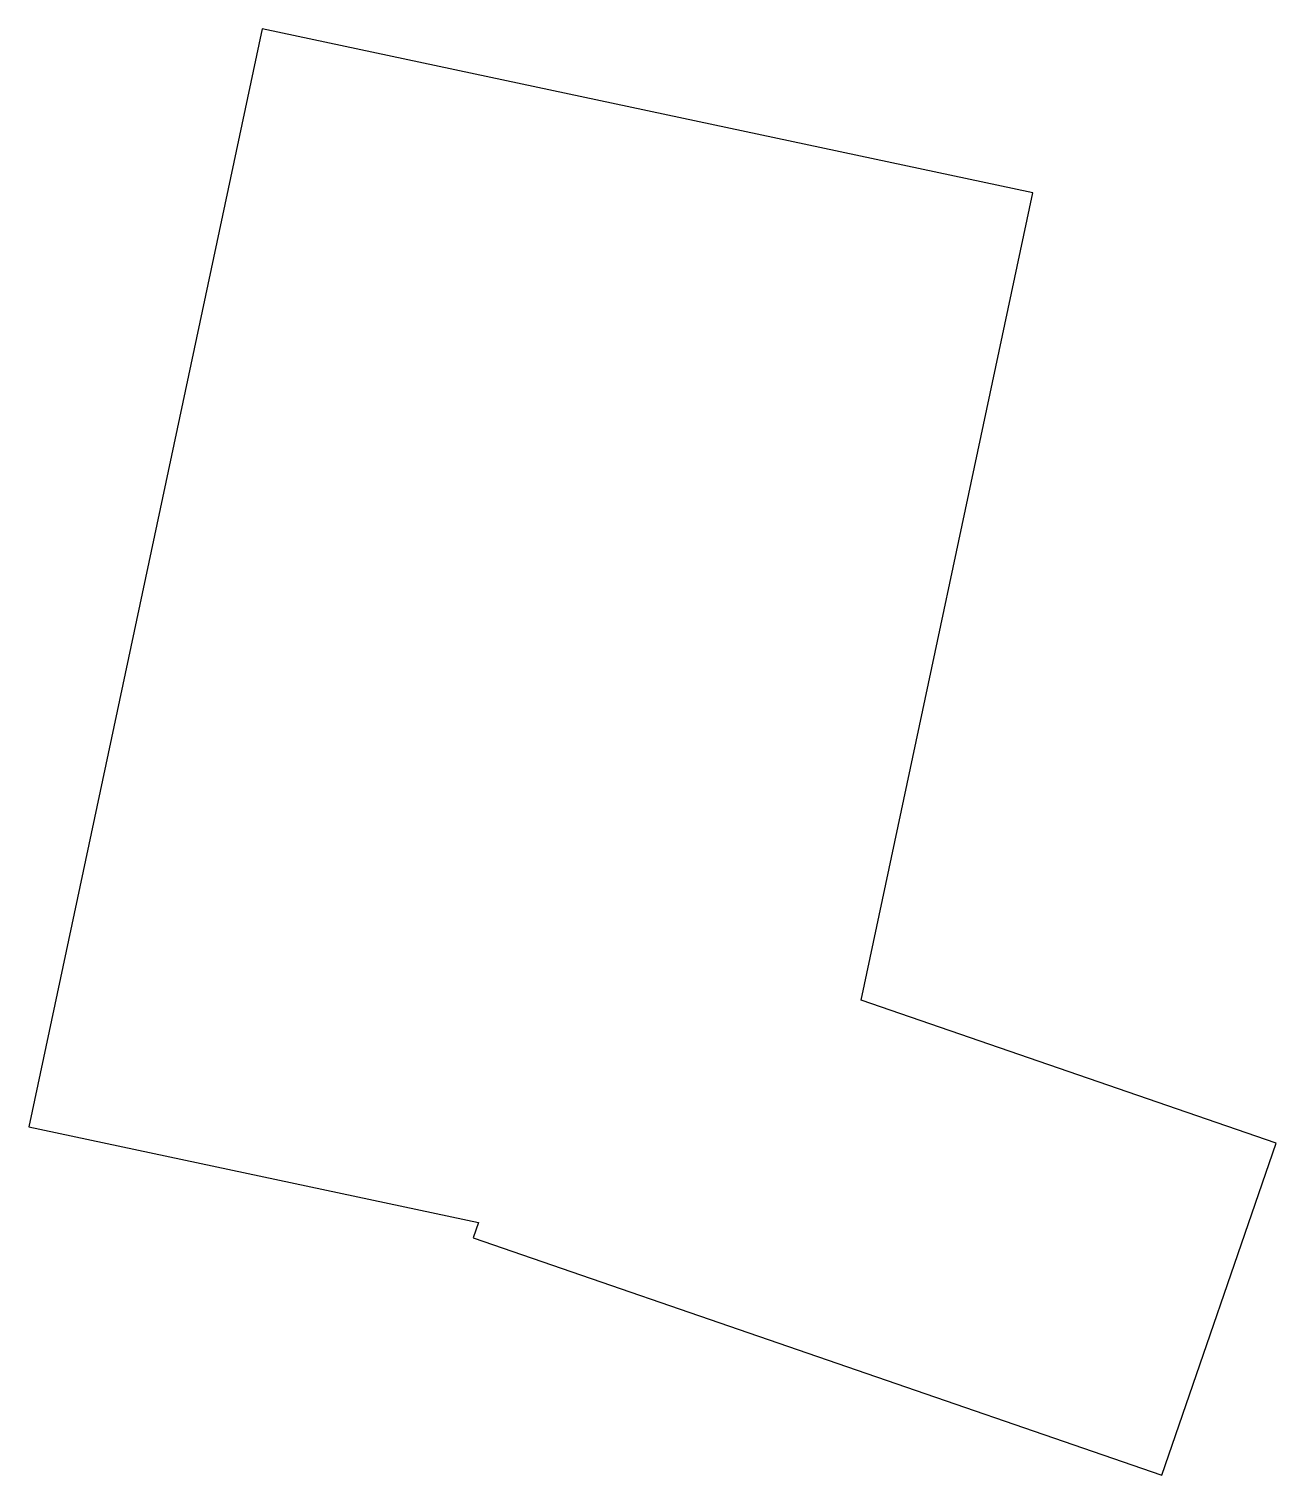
# Model space of a CAD drawing. Header units: millimetres. Extents: x 99.1 to 151.4, y -16.6 to 44.
import ezdxf

# ---------------------------------------------------------------- set-up
doc = ezdxf.new("R2010")
doc.units = ezdxf.units.MM

msp = doc.modelspace()

# ---------------------------------------------------------------- linework, layer by layer
for p, q in [((108.909, 43.986), (99.138, -1.987)), ((141.188, 37.125), (108.909, 43.986)), ((134, 3.308), (141.188, 37.125)), ((151.37, -2.673), (134, 3.308)), ((99.138, -1.987), (117.971, -5.99)), ((146.584, -16.572), (151.37, -2.673)), ((117.971, -5.99), (117.746, -6.642)), ((117.746, -6.642), (146.584, -16.572))]:
    msp.add_line(p, q)

doc.saveas('drawing.dxf')
